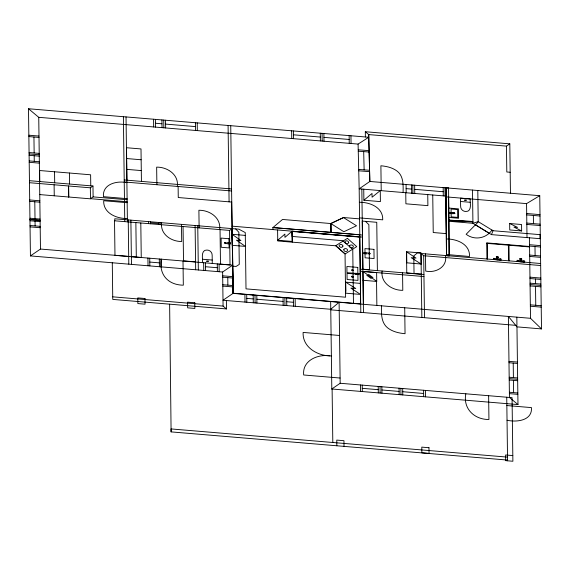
<?xml version="1.0" encoding="UTF-8"?>
<svg xmlns="http://www.w3.org/2000/svg" width="570" height="570" viewBox="0 0 570 570"><rect width="100%" height="100%" fill="white"/><g stroke="black" fill="none" stroke-linecap="round" stroke-linejoin="round"><path stroke-width="0.85" d="M520.517 261.723L520.495 260.141L519.819 258.915L520.453 258.431L521.799 259.086L521.151 260.198L521.165 261.78M448.604 197.085L448.925 221.274L472.929 223.283L491.433 234.619L493.057 230.715L540.032 234.648L540.082 238.695M491.981 230.059C486.203 238.538 474.347 240.611 466.139 234.263L478.437 221.759M277.733 240.269L284.893 234.078L284.936 237.369L292.089 231.192L359.727 236.828L360.611 304.074M363.916 200.227L372.018 193.458L372.068 197.206L380.261 190.587L380.404 201.609L363.888 200.227L363.738 189.204M29.469 182.706L90.345 187.808L92.974 186.005L93.117 196.885L90.487 198.681L127.153 201.752M30.431 255.916L40.477 249.054L232.674 265.157L222.628 272.018L30.431 255.916L28.5 108.749L368.761 137.256L369.845 181.46L359.178 188.82L360.803 312.353M128.699 256.464L114.976 255.317L114.527 220.782L229.56 230.422L232.197 228.627L233.044 293.379L222.998 300.248L330.757 309.275L339.107 302.264L340.169 383.268L331.804 388.989L330.657 301.566M365.384 136.971L365.313 131.727L368.726 134.584L506.459 146.127L509.808 143.84L510.456 193.237M28.5 108.749L38.746 117.32L358.081 144.075L368.761 137.256L368.726 134.584L369.845 181.46L539.754 195.695L541.5 328.918L516.962 326.867L508.383 316.435L509.445 397.447L517.98 404.586L516.962 326.867M446.467 187.879L446.588 196.914L526.559 203.618L539.754 195.695M519.833 258.944L521.785 259.115L519.826 258.951M330.878 232.417L330.864 223.511L343.511 217.59L356.507 225.777L343.845 231.734L330.849 223.547L282.528 219.457L272.916 227.565L272.945 229.589M493.057 230.715L478.216 221.63L472.929 223.283L472.494 190.059M331.37 356.051C318.894 353.564 302.086 359.898 303.675 374.982L340.105 378.031M358.224 149.81L369.089 150.651M358.252 151.192L369.125 152.033M358.701 169.44L369.574 170.273M358.737 170.815L369.602 171.655M365.313 131.727L509.808 143.84M155.432 123.241L161.973 123.79M165.599 124.096L195.453 126.597M293.514 134.812L320.326 137.057M323.945 137.363L349.189 139.472M510.178 172.261L506.801 171.976L506.459 146.127M28.849 135.204L38.988 136.059M28.871 136.586L39.009 137.434M126.654 158.546L141.146 159.764M29.077 152.539L39.223 153.387M29.091 153.921L39.237 154.769M29.113 155.297L39.259 156.144M406.125 188.627L411.647 189.09M414.696 189.34L443.232 191.734M29.184 160.911L39.33 161.766M126.797 169.368L141.289 170.58M446.574 196.144L359.178 188.82L358.081 144.075M29.205 162.293L39.344 163.141M460.56 201.481L470.222 202.286C470.692 205.585 470.841 211.848 465.84 211.47C462.961 211.577 460.482 209.083 460.624 206.212L460.517 198.175L470.179 198.98L470.222 202.286M526.687 213.515L539.997 214.634M124.21 179.956L231.577 188.955M448.718 208.05L458.458 208.869L458.579 218.246L448.839 217.434M526.709 214.89L540.018 216.009M124.239 181.98L231.598 190.971M126.896 182.685C117.028 180.455 102.258 183.989 103.448 196.679L127.11 198.666M359.357 202.293C369.823 202.065 383.297 207.466 382.719 219.835L359.563 217.897M29.441 180.683L92.974 186.005M526.815 223.055L540.125 224.174M526.837 224.438L540.146 225.549M509.658 223.518L521.564 224.516L521.65 230.95L509.737 229.952L509.658 223.518L517.574 227.394L513.948 227.095L521.65 230.95M472.908 221.538L458.978 220.376L458.985 220.832M448.839 219.984L472.908 222.001M231.748 202.072L178.26 197.526L178.118 186.497M448.847 220.44L462.769 221.609L462.762 221.146M359.577 218.873L343.553 217.526L330.764 223.59L330.878 232.318L359.784 234.74M93.117 196.885L127.124 199.735M362.898 269.411L362.264 221.082L376.756 222.3L377.39 270.622M39.765 194.584L90.495 198.83L90.345 187.801M127.16 202.699L103.697 200.733C103.113 213.266 116.757 218.766 127.367 218.531M491.433 234.619L540.317 238.709M29.697 199.956L39.843 200.804M29.718 201.331L39.864 202.186M529.537 244.715L540.41 245.627M529.558 246.09L540.424 247.002M486.73 243.198L487.336 243.248L487.542 259.051M486.73 243.354L529.38 246.924L529.373 246.468L486.723 242.891L486.937 259.001M362.442 235.061L272.916 227.565L330.978 232.282L330.864 223.511M230.743 125.692L232.076 226.162L362.47 237.084M359.777 237.127L292.061 231.456L292.125 236.429L342.57 240.654L352.759 249.354L353.464 303.475M150.423 222.785L159.016 223.504M529.673 255.061L540.545 255.973M529.694 256.436L540.559 257.348M232.097 234.298L240.932 240.561L236.443 240.191L245.449 246.411L232.239 245.321L232.097 234.298L245.307 235.41M29.939 218.217L40.085 219.065M496.94 258.281L497.596 258.338M520.495 260.255L521.151 260.312M29.954 219.393L40.099 220.241M277.733 240.219L292.225 241.431M496.947 258.63L493.47 258.338L493.485 259.457L501.116 260.098L501.101 258.98L497.596 258.687M520.503 260.604L517.026 260.312L517.04 261.43L524.671 262.072L524.657 260.953L521.151 260.661M29.954 219.593L40.099 220.44M421.273 274.127L406.78 272.916L406.495 251.783L420.988 253.002L421.843 317.469M29.975 220.768L40.114 221.616M540.645 263.504L421.002 253.479L423.688 255.723L540.666 265.527M30.032 225.499L40.178 226.347M30.053 226.881L40.192 227.729M406.645 262.813L421.145 264.024L420.988 253.002L417.518 252.795L413.799 255.894L414.034 273.522M529.965 277.155L540.83 278.067M529.979 278.538L540.852 279.442M530.043 283.162L540.909 284.074M362.955 269.204L369.46 269.752L368.868 224.673L365.477 221.352M360.233 269.19L423.938 274.526M530.064 284.544L540.93 285.456M360.261 271.206L423.959 276.55M363.382 304.309L362.983 271.448L376.628 272.588L376.742 281.43L363.069 280.283M530.079 285.919L540.944 286.831M212.261 263.354L212.161 255.317C212.304 252.446 209.817 249.945 206.939 250.059C201.937 249.681 202.094 255.944 202.564 259.243L212.218 260.048M195.574 261.872L183.512 260.861L183.056 226.525M131.364 256.692L141.253 257.519L140.804 222.984M149.782 262.065L159.358 262.863M205.513 266.732L217.334 267.722M345.584 282.15L355.787 288.513L350.856 288.099L360.518 294.419L345.726 293.18L345.584 282.15L360.368 283.39M222.678 275.809L232.824 276.657M222.699 277.184L232.845 278.032M530.328 304.843L541.194 305.755M530.342 306.225L541.215 307.137M222.799 284.715L232.945 285.563M222.813 286.09L232.959 286.945M360.653 303.917L232.859 293.208L232.197 228.627L232.574 266.147L236.108 266.439L239.272 264.409L238.851 232.289L235.702 228.919M541.5 328.918L530.506 318.295L233.044 293.379L232.076 226.162M246.767 298.381L253.237 298.922M256.863 299.229L283.105 301.43M286.724 301.73L293.393 302.292M330.764 309.838L516.94 325.434L516.833 317.162M112.732 296.835L223.077 306.083L226.489 308.933L226.383 300.533M226.489 308.933L112.76 299.407L112.283 262.777M339.542 335.474L303.119 332.424C302.335 346.866 316.813 355.481 329.731 355.908M508.967 361.352L517.425 362.057M508.989 362.727L517.446 363.439M509.181 377.247L517.631 377.953M509.195 378.623L517.653 379.328M509.217 379.998L517.667 380.71M509.373 392.26L517.831 392.972M509.395 393.642L517.845 394.347M340.169 383.268L512.052 397.668L512.886 461.251L505.69 460.646L505.618 454.974L512.808 455.572M362.271 388.334L378.266 389.673M381.886 389.973L399.107 391.419M402.733 391.718L423.631 393.471M331.804 388.989L517.98 404.586M506.844 405.548L531.461 407.607C532.48 420.71 516.57 422.434 507.036 420.225M507.521 457.126L171.057 428.932L171.1 431.889L507.557 460.076M446.339 238.98C456.777 238.866 470.136 244.124 469.523 256.486L446.474 254.491M475.43 224.815L488.974 233.116M421.137 264.024L411.162 257.683L416.036 258.089L406.495 251.783M362.983 271.448L376.742 281.43M366.802 275.317L371.255 278.552M368.519 274.341L372.944 277.576M363.689 151.613L364.137 169.853M231.634 202.065L233.315 293.4M534.988 246.546L535.109 255.517M535.415 278.987L535.479 283.618M535.515 286.375L535.764 305.299M533.363 215.453L533.47 223.618M529.445 237.804L530.506 318.295M526.559 203.618L527.008 237.597M523.837 260.882L523.873 262.008M517.795 260.376L517.809 261.502M513.214 363.083L513.406 377.597M513.442 380.354L513.606 392.616M509.188 260.868L508.982 245.064L508.376 245.014L508.582 260.818M506.737 397.219L507.571 460.802M500.318 260.034L500.303 258.908L500.296 260.034M497.61 259.806L497.589 258.224L498.237 257.113L496.897 256.457L496.263 256.942L496.94 258.167L496.962 259.749M494.24 258.402L494.254 259.528M488.632 395.708L488.939 419.47C474.561 419.776 462.79 408.647 465.84 393.799M477.803 190.501L478.216 221.63M445.826 196.08L446.317 233.622L433.236 232.524L432.744 194.983M444.985 187.751L445.092 196.023M445.441 255.524C447.735 266.952 435.594 273.344 425.705 271.064L425.476 253.857M443.175 187.594L443.282 195.866M427.749 194.619L427.892 205.649L405.904 203.804L405.755 192.781M423.688 255.723L424.5 317.69M425.398 390.407L425.484 396.841M423.588 390.258L423.674 396.684M414.647 185.207L414.753 193.479M412.83 185.058L412.944 193.323M411.59 184.951L411.704 193.223M406.068 184.488L406.182 192.76M406.652 252.296L406.78 262.321M404.714 307.772L405.049 333.707C398.893 333.158 392.538 331.719 387.579 327.828C381.031 322.542 381.273 313.422 381.487 305.826M403.083 192.503C403.239 185.214 403.66 176.394 397.347 171.299C392.673 167.637 386.695 166.283 380.895 165.77L381.216 190.665M402.562 272.738L402.791 290.329C392.103 290.515 380.439 282.834 382.085 271.021M402.691 388.505L402.776 394.939M400.881 388.355L400.959 394.782M399.064 388.199L399.15 394.632M381.843 386.759L381.928 393.193M380.033 386.61L380.119 393.036M378.224 386.453L378.309 392.887M376.549 281.409L376.863 305.442M361.836 189.048L363.461 312.574M362.228 385.113L362.313 391.547M360.418 384.964L360.504 391.398M350.949 135.767L351.056 143.483M349.139 135.617L349.239 143.334M345.705 284.038L345.805 291.348M344.031 446.374L343.952 440.695L336.763 440.097L336.841 445.769M332.111 389.018L332.809 442.484M323.895 133.501L324.002 141.218M322.086 133.344L322.185 141.061M320.276 133.202L320.376 140.918M293.457 130.95L293.564 138.667M295.16 298.58L295.26 306.304M291.648 130.794L291.747 138.517M293.343 298.431L293.443 306.147M286.674 297.875L286.774 305.591M284.865 297.718L284.964 305.435M283.055 297.568L283.155 305.285M277.597 229.974L277.747 240.946L292.239 242.165L292.089 231.192L292.267 242.15L335.702 245.791L345.042 253.985L345.612 297.205L246.005 288.862L245.271 232.581L238.866 229.183L114.762 218.787L114.791 220.811M256.814 295.374L256.913 303.09M254.997 295.217L255.096 302.934M253.187 295.068L253.287 302.784M246.717 294.526L246.817 302.243M244.901 294.377L245.007 302.093M229.56 230.422L230.016 264.95L220.49 264.152L220.034 229.624M228.086 125.471L229.09 201.851M227.772 277.611L227.865 285.142M222.628 272.018L223.077 306.083M219.621 229.589C221.274 217.761 209.596 210.073 198.894 210.259L199.13 227.872M219.087 264.017L219.186 271.733M217.277 263.867L217.384 271.584M205.464 262.877L205.563 270.593M203.654 262.72L203.754 270.437M202.564 259.243L202.607 262.542M197.22 122.885L197.32 130.601M197.754 225.741L198.339 269.988M195.403 122.735L195.51 130.452M195.104 225.52L195.681 269.76M183.006 260.996L183.326 285.185C168.072 285.036 158.624 274.469 161.346 259.179M181.481 224.373L181.709 241.495C171.314 241.687 160.013 234.192 161.631 222.713M177.32 186.426C178.973 174.627 167.323 166.953 156.65 167.138L156.885 184.716M165.549 120.234L165.649 127.951M163.74 120.078L163.839 127.801M161.923 119.935L162.023 127.651M160.804 222.642L160.833 224.666M161.125 259.158L161.225 266.874M159.001 222.492L159.023 224.516M159.308 259.008L159.408 266.724M155.382 119.387L155.482 127.103M153.572 119.23L153.672 126.946M150.409 221.773L150.43 223.796M149.732 258.203L149.832 265.919M148.599 221.623L148.627 223.647M147.922 258.053L148.022 265.77M141.431 181.403L141.004 148.941L126.512 147.73L126.939 180.184M135.859 222.571L136.308 257.106M130.879 220.141L131.463 264.38M128.229 219.913L128.806 264.159M126.034 116.921L127.416 221.865M123.384 116.7L124.759 221.644M90.765 185.82L90.623 174.791L39.651 170.523L39.8 181.545M69.447 173.016L69.59 184.046M68.742 197.006L68.6 185.984L68.706 197.006M54.549 171.77L54.692 182.792M54.107 184.773L54.25 195.795M38.746 117.32L40.477 249.054M33.944 137.014L34.15 152.967M34.186 155.724L34.257 161.339M34.791 201.759L35.012 218.638M35.048 221.189L35.105 225.927M169.625 304.173L171.1 431.889M445.94 196.087L446.481 255.617M448.925 221.274L449.139 255.837M342.955 246.112C342.627 248.1 339.171 247.58 339.093 245.684C339.421 243.696 342.884 244.216 342.955 246.112M348.719 242.471C348.391 244.466 344.928 243.939 344.857 242.043C345.185 240.056 348.641 240.576 348.719 242.471M349.674 245.656L349.517 246.197C349.595 248.093 353.051 248.613 353.379 246.625C353.272 244.929 350.614 244.323 349.674 245.656M343.917 249.297L343.753 249.831C343.831 251.733 347.287 252.246 347.622 250.259C347.508 248.57 344.85 247.95 343.917 249.297M225.855 243.134C224.537 244.145 225.072 241.673 225.855 243.134M352.866 270.251C351.548 271.263 352.082 268.791 352.866 270.251M352.951 276.87C351.633 277.875 352.167 275.403 352.951 276.87M369.83 253.671C368.512 254.676 369.047 252.211 369.83 253.671M454.49 213.28C453.171 214.292 453.706 211.826 454.49 213.28M454.853 213.365L453.87 213.807L453.157 212.995L454.147 212.546L454.853 213.365M368.74 253.059L368.505 253.607L369.203 254.199L370.194 253.75L369.488 252.938L368.74 253.059M224.772 242.521L224.53 243.069L225.236 243.661L226.226 243.212L225.513 242.4L224.772 242.521M353.229 270.337L352.239 270.786L351.533 269.966L352.524 269.517L353.229 270.337M351.861 276.258L351.619 276.806L352.324 277.391L353.315 276.949L352.609 276.137L351.861 276.258M347.401 238.324L335.815 245.642L345.135 253.942L356.72 246.625L347.401 238.324M496.548 256.814L498.23 257.141L496.548 256.814M523.545 261.495L523.545 261.495M499.99 259.521L499.99 259.521M517.881 260.918L517.881 260.918M494.325 258.944L494.325 258.944M466.132 200.013L464.6 199.885L464.607 200.448L466.139 200.576L466.132 200.013M457.61 209.575L451.07 209.026L451.176 216.849L457.71 217.391L457.61 209.575M452.965 212.624L449.588 212.339L449.602 213.444L452.979 213.729L452.965 212.624M373.949 249.361L364.957 248.613L365.078 257.797L374.07 258.552L373.949 249.361M228.962 238.744L221.132 238.082L221.253 247.273L229.083 247.929L228.962 238.744M367.087 252.823L363.703 252.546L363.717 253.643L367.101 253.928L367.087 252.823M230.422 242.906L227.045 242.62L227.06 243.725L230.437 244.003L230.422 242.906M357.775 267.401L346.902 266.489L346.98 272.667L357.853 273.579L357.775 267.401M359.086 273.55L355.701 273.272L355.716 274.37L359.1 274.655L359.086 273.55M208.178 261.081L206.639 260.953L206.646 261.509L208.185 261.637L208.178 261.081M357.882 274.227L347.016 273.322L347.102 279.5L357.967 280.411L357.882 274.227M144.972 298.509L137.783 297.903L137.862 303.582L145.051 304.18L144.972 298.509M194.776 302.77L187.58 302.164L187.658 307.843L194.847 308.441L194.776 302.77M428.975 447.728L421.786 447.122L421.857 452.801L429.046 453.399L428.975 447.728M448.576 188.05L445.918 187.822L446.481 255.723L449.139 255.951L448.576 188.05"/></g></svg>
